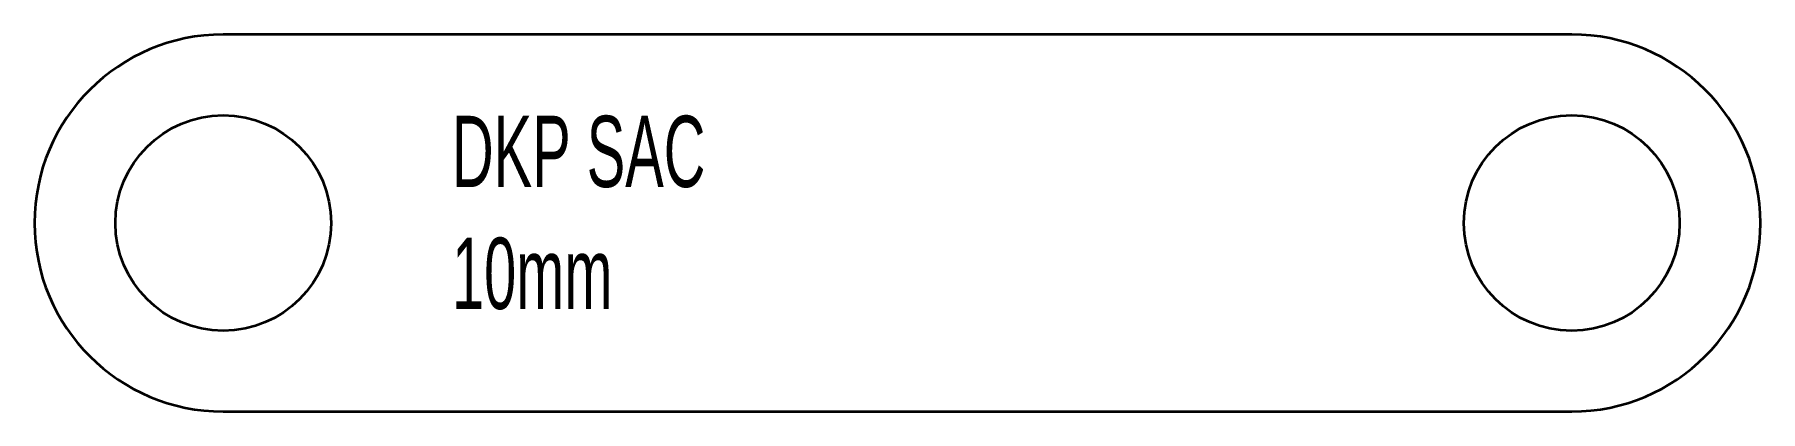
# Model space of a CAD drawing. Header units: millimetres. Extents: x -77.4 to -13.4, y 108 to 122.
import ezdxf

# ---------------------------------------------------------------- set-up
doc = ezdxf.new("R2010")
doc.units = ezdxf.units.MM
doc.styles.add('SLDTEXTSTYLE0', font='TXT', dxfattribs={"width": 0.605})

msp = doc.modelspace()

# ---------------------------------------------------------------- linework, layer by layer
at = {"color": 7, "linetype": 'Continuous', "lineweight": 35}
for p, q in [((-20.357, 121.983), (-70.357, 121.983)), ((-70.357, 107.983), (-20.357, 107.983))]:
    msp.add_line(p, q, dxfattribs=at)
for centre in [(-70.357, 114.983), (-20.357, 114.983)]:
    msp.add_circle(centre, 4, dxfattribs=at)
for centre, start, end in [((-70.357, 114.983), 90, 270), ((-20.357, 114.983), 270, 90)]:
    msp.add_arc(centre, 7, start, end, dxfattribs=at)

# ---------------------------------------------------------------- texts
at = {"color": 7, "linetype": 'Continuous', "lineweight": 0, "char_height": 2.6458, "attachment_point": 1, "style": 'SLDTEXTSTYLE0'}
for s, insert in [('DKP SAC', (-61.876, 118.964)), ('10mm', (-61.876, 114.437))]:
    msp.add_mtext(s, dxfattribs=dict(at, insert=insert))

doc.saveas('drawing.dxf')
